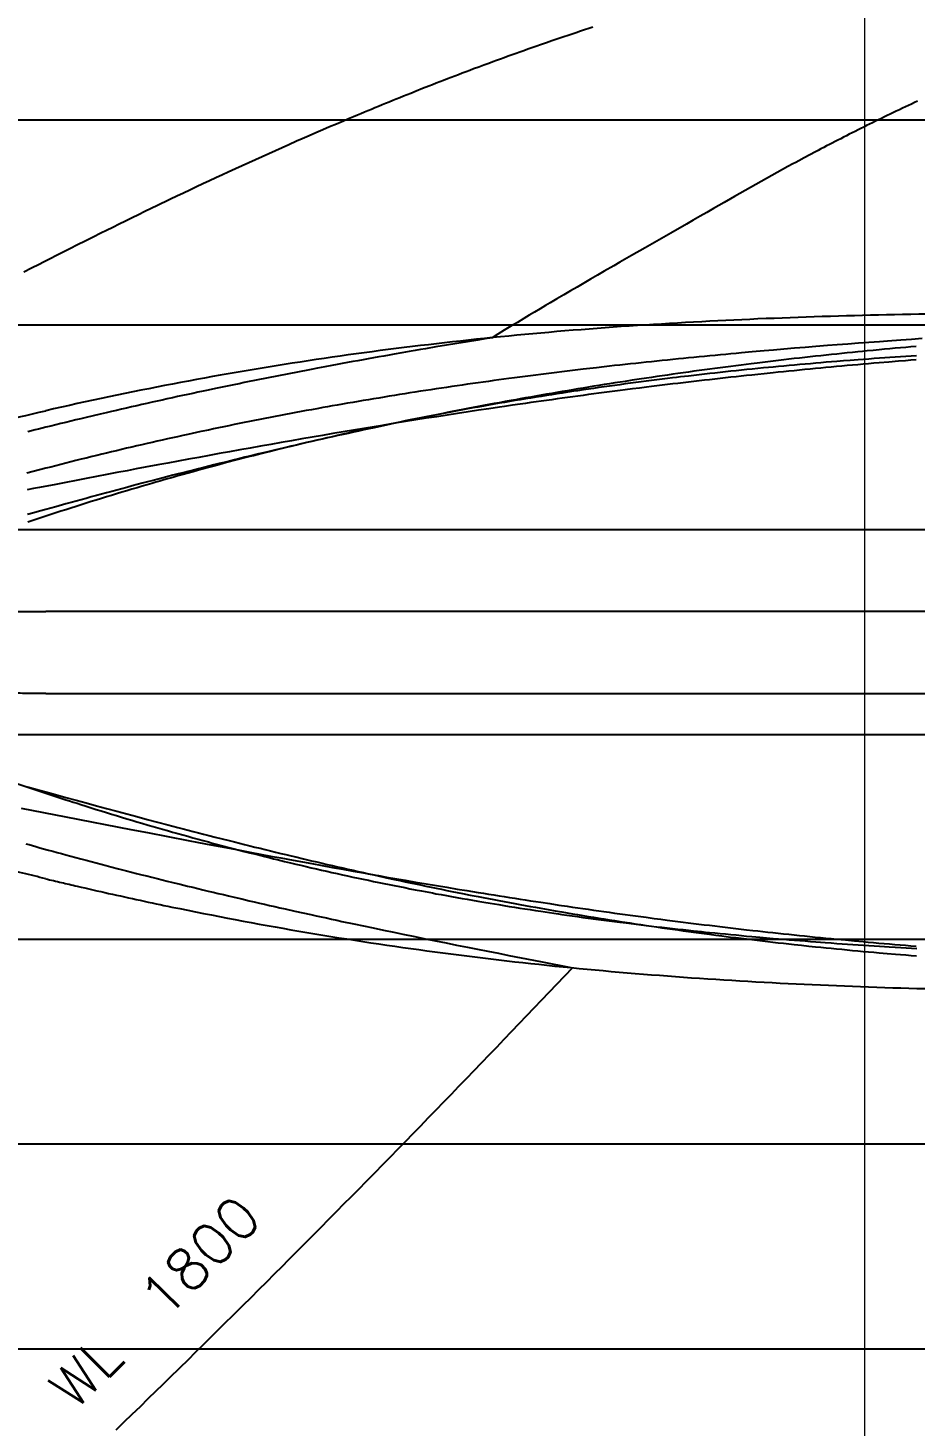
# Model space of a CAD drawing. Extents: x 11249 to 82946, y 15238 to 34763.
# Drawn here: x 18300 to 20467, y 17458 to 20871 of the extents above; entities that cross this region are included whole.
import ezdxf

# ---------------------------------------------------------------- set-up
doc = ezdxf.new("R2010")
doc.units = 0
doc.header["$LTSCALE"] = 250
doc.layers.add('00_Text', color=7, linetype='CONTINUOUS')
for name, color, linetype, lineweight in [('03_Lines_Buttocks', 7, 'CONTINUOUS', 25), ('03_Lines_Grid', 253, 'CONTINUOUS', 15), ('03_Lines_Waterlines', 7, 'CONTINUOUS', 25)]:
    doc.layers.add(name, color=color, linetype=linetype, lineweight=lineweight)
doc.styles.add('ROMANS', font='romans', dxfattribs={"height": 100})

msp = doc.modelspace()

# ---------------------------------------------------------------- linework, layer by layer
at = {"layer": '03_Lines_Buttocks'}
for points in [[(34093.7, 25413.4, 0.000024), (29093.7, 25240.3)], [(34093.7, 25472.6, 0.000032), (29093.7, 25299.6)]]:
    msp.add_lwpolyline(points, format="xyb", dxfattribs=at)
at = {"layer": '03_Lines_Grid'}
msp.add_line((20343.7, 21446.5), (20343.7, 16646.5), dxfattribs=at)
at = {"layer": '03_Lines_Grid', "linetype": 'ByBlock', "lineweight": -2}
for p, q in [((12584.8, 20646.5), (51068.5, 20646.5)), ((12584.8, 20146.5), (51068.5, 20146.5)), ((12584.8, 19646.5), (51068.5, 19646.5)), ((12584.8, 19146.5), (51068.5, 19146.5)), ((12584.8, 18646.5), (51068.5, 18646.5)), ((12584.8, 18146.5), (51068.5, 18146.5)), ((12584.8, 17646.5), (51068.5, 17646.5))]:
    msp.add_line(p, q, dxfattribs=at)
at = {"layer": '03_Lines_Waterlines', "color": 2}
for p, q in [((23343.7, 19446.5), (18343.7, 19446.5)), ((18343.7, 19246.5), (23343.7, 19246.5))]:
    msp.add_line(p, q, dxfattribs=at)
at = {"layer": '03_Lines_Waterlines'}
msp.add_lwpolyline([(38837.2, 21446.5), (34093.7, 21446.5, 0.000019), (29145.2, 21446.5)], format="xyb", dxfattribs=at)
for points in [[(18290.4, 20275.9), (18308.9, 20285.4), (18327.5, 20294.8), (18338.6, 20300.5), (18354.5, 20308.6), (18370.5, 20316.6), (18386.5, 20324.7), (18402.5, 20332.8), (18421.4, 20342.3), (18440.3, 20351.7), (18459.3, 20361.2), (18478.3, 20370.6), (18491.9, 20377.4), (18507.6, 20385.2), (18523.3, 20392.9), (18539, 20400.6), (18554.8, 20408.4), (18570.3, 20416), (18585.9, 20423.6), (18601.5, 20431.2), (18617.2, 20438.7), (18626.6, 20443.3), (18635.9, 20447.8), (18648.5, 20453.8), (18664.3, 20461.3), (18680.1, 20468.8), (18695.9, 20476.3), (18711.7, 20483.8), (18727.6, 20491.3), (18743.5, 20498.7), (18759.4, 20506.1), (18775.4, 20513.5), (18789.3, 20520), (18807.4, 20528.3), (18823.6, 20535.7), (18839.7, 20543), (18855.9, 20550.4), (18872.1, 20557.7), (18888.4, 20565), (18904.7, 20572.3), (18921.1, 20579.6), (18937.5, 20586.9), (18956.5, 20595.3), (18970.5, 20601.4), (18987.1, 20608.7), (19003.7, 20615.9), (19020.4, 20623.1), (19037.2, 20630.3), (19054, 20637.5), (19070.9, 20644.7), (19083.3, 20649.9), (19095.7, 20655.2), (19104.9, 20659), (19113.5, 20662.6), (19122.1, 20666.2), (19130.7, 20669.7), (19139.2, 20673.3), (19147.9, 20676.9), (19156.5, 20680.4), (19165.2, 20684), (19173.9, 20687.5), (19182.6, 20691.1), (19191.3, 20694.6), (19200.1, 20698.2), (19208.8, 20701.7), (19217.6, 20705.2), (19226.4, 20708.8), (19235.3, 20712.3), (19248.8, 20717.7), (19264.2, 20723.8), (19279.7, 20729.9), (19288.7, 20733.4), (19297.7, 20736.9), (19306.7, 20740.4), (19315.7, 20743.9), (19324.8, 20747.4), (19333.9, 20750.9), (19343, 20754.4), (19352.1, 20757.9), (19361.3, 20761.3), (19370.5, 20764.8), (19379.8, 20768.3), (19389, 20771.8), (19401.7, 20776.5), (19414, 20781.1), (19426.2, 20785.6), (19435.6, 20789), (19445, 20792.5), (19454.5, 20795.9), (19463.9, 20799.4), (19473.4, 20802.8), (19483, 20806.2), (19492.5, 20809.7), (19502.1, 20813.1), (19511.7, 20816.5), (19521.4, 20819.9), (19531, 20823.3), (19540.7, 20826.7), (19554.6, 20831.5), (19567.2, 20835.9), (19579.8, 20840.2), (19589.7, 20843.6), (19599.6, 20847), (19609.6, 20850.4), (19619.5, 20853.7), (19629.5, 20857.1), (19639.6, 20860.4), (19649.6, 20863.8), (19659.7, 20867.1), (19669.9, 20870.4), (19680.1, 20873.8)], [(20473, 20692.3), (20465.9, 20689), (20458.4, 20685.5), (20451, 20682), (20443.5, 20678.5), (20436, 20675), (20428.7, 20671.5), (20421.3, 20668), (20414, 20664.5), (20406.6, 20661), (20399.3, 20657.5), (20392.1, 20653.9), (20384.8, 20650.4), (20377.5, 20646.9), (20370.4, 20643.4), (20363.2, 20639.8), (20356, 20636.3), (20348.8, 20632.8), (20341.8, 20629.3), (20334.8, 20625.8), (20327.7, 20622.2), (20320.5, 20618.6), (20313.5, 20615), (20306.4, 20611.5), (20299.4, 20607.9), (20292.4, 20604.4), (20285.5, 20600.8), (20278.6, 20597.3), (20271.6, 20593.7), (20264.7, 20590.1), (20257.8, 20586.6), (20251, 20583), (20244.1, 20579.4), (20237.3, 20575.8), (20230.5, 20572.2), (20223.7, 20568.7), (20210.1, 20561.5), (20196.6, 20554.3), (20183.2, 20547.1), (20175.8, 20543.1), (20168.4, 20539.1), (20156.5, 20532.7), (20143.3, 20525.5), (20130.1, 20518.2), (20117, 20511), (20103.9, 20503.7), (20090.8, 20496.5), (20077.8, 20489.2), (20064.9, 20481.9), (20051.9, 20474.6), (20039.1, 20467.3), (20026.2, 20460), (20015.9, 20454.1), (20000.6, 20445.3), (19987.9, 20437.9), (19975.1, 20430.6), (19958.5, 20420.9), (19941.8, 20411.3), (19925.2, 20401.8), (19908.5, 20392.2), (19870.3, 20370.3), (19807.9, 20334.6), (19774.4, 20315.4), (19745.9, 20299), (19731.6, 20290.8), (19707.7, 20277), (19691.2, 20267.4), (19674.6, 20257.8), (19658.1, 20248.2), (19641.6, 20238.6), (19625.2, 20229), (19608.9, 20219.5), (19592.5, 20209.8), (19576.2, 20200.2), (19564.3, 20193.2), (19551.1, 20185.4), (19537.9, 20177.6), (19524.8, 20169.7), (19511.6, 20161.8), (19495.7, 20152.3), (19479.7, 20142.7), (19463.8, 20133.1), (19447.9, 20123.5), (19433.9, 20114.9), (19416.6, 20112.1), (19399.3, 20109.3), (19373.7, 20105.1), (19348.1, 20100.9), (19322.6, 20096.6), (19297, 20092.3), (19271.5, 20088), (19258.8, 20085.8), (19246, 20083.6), (19231.6, 20081.1), (19213.4, 20077.9), (19195.1, 20074.7), (19182.4, 20072.5), (19169.7, 20070.2), (19157, 20068), (19144.3, 20065.7), (19131.6, 20063.4), (19118.9, 20061.1), (19106.2, 20058.8), (19093.5, 20056.5), (19080.8, 20054.2), (19068.1, 20051.8), (19055.5, 20049.5), (19042.8, 20047.1), (19025.4, 20043.9), (19007.9, 20040.6), (18992.2, 20037.6), (18979.6, 20035.2), (18967, 20032.7), (18954.3, 20030.3), (18941.7, 20027.9), (18929.1, 20025.4), (18916.5, 20022.9), (18903.9, 20020.4), (18891.3, 20017.9), (18878.7, 20015.4), (18866.1, 20012.9), (18853.6, 20010.4), (18841, 20007.8), (18828.4, 20005.3), (18815.9, 20002.7), (18803.3, 20000.2), (18790.8, 19997.6), (18774.5, 19994.2), (18758.3, 19990.8), (18740.7, 19987.1), (18728.2, 19984.4), (18715.7, 19981.8), (18703.2, 19979.1), (18690.7, 19976.4), (18678.2, 19973.7), (18665.7, 19971), (18653.2, 19968.3), (18640.8, 19965.5), (18628.3, 19962.8), (18615.9, 19960), (18603.4, 19957.3), (18591, 19954.5), (18578.5, 19951.7), (18566.1, 19948.9), (18553.7, 19946), (18541.3, 19943.2), (18528.9, 19940.4), (18516.5, 19937.5), (18504.1, 19934.6), (18491.7, 19931.7), (18476.9, 19928.3), (18459.6, 19924.2), (18442.2, 19920.1), (18429.9, 19917.1), (18417.6, 19914.2), (18405.2, 19911.2), (18392.9, 19908.2), (18380.6, 19905.2), (18368.3, 19902.2), (18356, 19899.2), (18343.7, 19896.2), (18335, 19894), (18326.3, 19891.8), (18317.7, 19889.7), (18309, 19887.5), (18300.4, 19885.3)], [(20484.5, 20112.8), (20458.5, 20110.9), (20432.5, 20109.1), (20399.8, 20106.7), (20380.5, 20105.2), (20354.5, 20103.3), (20328.6, 20101.3), (20302.6, 20099.4), (20276.6, 20097.3), (20252.9, 20095.5), (20224.7, 20093.2), (20198.8, 20091.1), (20172.9, 20089), (20146.9, 20086.8), (20121, 20084.6), (20098.8, 20082.7), (20069.2, 20080.1), (20043.3, 20077.8), (20030.4, 20076.6), (20017.4, 20075.4), (20004.5, 20074.2), (19991.5, 20073), (19978.6, 20071.8), (19965.7, 20070.6), (19952.7, 20069.4), (19939.8, 20068.1), (19926.9, 20066.9), (19914, 20065.6), (19901.5, 20064.4), (19889.1, 20063.1), (19875.7, 20061.8), (19862.3, 20060.4), (19849.4, 20059.1), (19836.5, 20057.8), (19823.6, 20056.4), (19810.7, 20055.1), (19797.8, 20053.7), (19784.9, 20052.3), (19772, 20050.9), (19759.1, 20049.5), (19746.2, 20048.1), (19733.3, 20046.7), (19720.5, 20045.2), (19707.6, 20043.8), (19689.1, 20041.6), (19672.6, 20039.7), (19656.1, 20037.8), (19643.2, 20036.3), (19630.4, 20034.8), (19617.5, 20033.2), (19604.7, 20031.6), (19591.8, 20030.1), (19579, 20028.5), (19566.1, 20026.9), (19553.3, 20025.3), (19540.5, 20023.6), (19527.6, 20022), (19514.8, 20020.3), (19502, 20018.6), (19488.6, 20016.9), (19475.2, 20015.1), (19463, 20013.5), (19450.7, 20011.8), (19437.9, 20010.1), (19425.1, 20008.3), (19412.4, 20006.5), (19399.6, 20004.7), (19386.8, 20002.9), (19374, 20001.1), (19361.2, 19999.3), (19348.4, 19997.4), (19335.7, 19995.5), (19322.9, 19993.7), (19310.1, 19991.8), (19297.4, 19989.8), (19284.6, 19987.9), (19271.9, 19986), (19259.1, 19984), (19245.7, 19981.9), (19233.1, 19980), (19220.6, 19978), (19208, 19976), (19195.5, 19974), (19182.8, 19971.9), (19170.1, 19969.8), (19157.4, 19967.7), (19144.7, 19965.6), (19132, 19963.5), (19119.3, 19961.4), (19106.6, 19959.2), (19093.9, 19957.1), (19081.2, 19954.9), (19068.6, 19952.7), (19055.9, 19950.5), (19043.2, 19948.2), (19032.1, 19946.2), (19021, 19944.3), (19009.9, 19942.3), (18992.6, 19939.1), (18980, 19936.8), (18967.4, 19934.5), (18954.8, 19932.1), (18942.1, 19929.7), (18929.5, 19927.4), (18916.9, 19924.9), (18904.3, 19922.5), (18891.7, 19920.1), (18879.1, 19917.6), (18866.6, 19915.2), (18854, 19912.7), (18841.4, 19910.2), (18828.8, 19907.7), (18816.3, 19905.1), (18803.7, 19902.6), (18791.2, 19900), (18778.6, 19897.4), (18766.1, 19894.8), (18753.6, 19892.2), (18741, 19889.5), (18722.3, 19885.6), (18711.9, 19883.3), (18701.5, 19881.1), (18691, 19878.8), (18678.5, 19876.1), (18666, 19873.3), (18653.6, 19870.6), (18641.1, 19867.8), (18628.6, 19865), (18616.2, 19862.2), (18603.7, 19859.4), (18591.2, 19856.5), (18578.8, 19853.7), (18566.4, 19850.8), (18553.9, 19847.9), (18541.5, 19845), (18529.1, 19842), (18516.7, 19839.1), (18504.3, 19836.1), (18491.9, 19833.2), (18480.5, 19830.4), (18469, 19827.6), (18457.6, 19824.8), (18442.4, 19821.1), (18430, 19818), (18417.7, 19814.9), (18405.3, 19811.8), (18393, 19808.7), (18380.6, 19805.6), (18368.3, 19802.4), (18356, 19799.2), (18343.7, 19796.1), (18328.4, 19792.1), (18313.2, 19788.1), (18298, 19784)], [(20470, 20093.6), (20457.1, 20092.5), (20444.1, 20091.3), (20431.1, 20090.2), (20418.2, 20089), (20405.2, 20087.8), (20392.2, 20086.6), (20379.3, 20085.4), (20364.8, 20084), (20350.4, 20082.6), (20338.9, 20081.5), (20327.4, 20080.3), (20314.5, 20079.1), (20301.5, 20077.7), (20288.6, 20076.4), (20275.6, 20075.1), (20262.7, 20073.7), (20249.7, 20072.3), (20236.8, 20071), (20223.8, 20069.5), (20210.9, 20068.1), (20197.9, 20066.7), (20185, 20065.2), (20172.1, 20063.8), (20159.1, 20062.3), (20146.2, 20060.8), (20133.3, 20059.3), (20120.4, 20057.7), (20107.4, 20056.2), (20094.5, 20054.6), (20081.6, 20053.1), (20067.1, 20051.3), (20054.5, 20049.7), (20042, 20048.1), (20029.5, 20046.5), (20017, 20044.9), (20004.1, 20043.3), (19991.2, 20041.6), (19978.3, 20039.9), (19965.4, 20038.1), (19952.5, 20036.4), (19939.6, 20034.6), (19926.7, 20032.9), (19913.8, 20031.1), (19900.9, 20029.3), (19888, 20027.5), (19875.1, 20025.6), (19862.3, 20023.8), (19849.4, 20021.9), (19836.5, 20020), (19823.6, 20018.1), (19810.8, 20016.2), (19793.6, 20013.7), (19776.5, 20011.1), (19759.3, 20008.4), (19746.5, 20006.4), (19733.6, 20004.4), (19720.7, 20002.4), (19707.9, 20000.4), (19695.1, 19998.3), (19682.2, 19996.2), (19669.4, 19994.1), (19656.5, 19992), (19643.7, 19989.9), (19630.9, 19987.8), (19618, 19985.6), (19605.2, 19983.5), (19592.4, 19981.3), (19579.6, 19979.1), (19566.8, 19976.9), (19554, 19974.6), (19541.2, 19972.4), (19528.4, 19970.1), (19515.6, 19967.9), (19502.8, 19965.6), (19491.7, 19963.6), (19480.7, 19961.6), (19466.2, 19958.9), (19451.6, 19956.2), (19438.8, 19953.9), (19426, 19951.5), (19413.3, 19949.1), (19400.5, 19946.7), (19387.7, 19944.2), (19375, 19941.8), (19362.2, 19939.3), (19349.5, 19936.9), (19336.7, 19934.4), (19324, 19931.9), (19311.2, 19929.3), (19298.5, 19926.8), (19285.8, 19924.2), (19273, 19921.7), (19260.3, 19919.1), (19247.6, 19916.5), (19234.9, 19913.9), (19222.1, 19911.3), (19209.4, 19908.6), (19196.7, 19906), (19182.7, 19903), (19164.3, 19899.1), (19145.9, 19895.2), (19133.3, 19892.5), (19120.6, 19889.7), (19107.9, 19887), (19095.2, 19884.2), (19082.6, 19881.4), (19069.9, 19878.6), (19057.2, 19875.8), (19044.6, 19873), (19031.9, 19870.2), (19019.3, 19867.3), (19006.6, 19864.4), (18994, 19861.6), (18981.4, 19858.7), (18968.8, 19855.8), (18956.1, 19852.9), (18943.5, 19849.9), (18930.9, 19847), (18918.3, 19844), (18905.7, 19841), (18886, 19836.4), (18864.4, 19831.2), (18842.7, 19826), (18830.2, 19822.9), (18817.6, 19819.9), (18805, 19816.8), (18792.5, 19813.7), (18779.9, 19810.6), (18767.3, 19807.5), (18754.8, 19804.4), (18742.3, 19801.2), (18729.7, 19798.1), (18717.2, 19794.9), (18704.7, 19791.8), (18692.1, 19788.6), (18679.6, 19785.4), (18667.1, 19782.2), (18654.6, 19779), (18642.1, 19775.8), (18630.3, 19772.7), (18618.4, 19769.6), (18606.6, 19766.5), (18592.2, 19762.7), (18579.7, 19759.5), (18567.2, 19756.2), (18554.8, 19752.9), (18542.3, 19749.5), (18529.8, 19746.2), (18517.4, 19742.9), (18504.9, 19739.6), (18492.5, 19736.2), (18480.1, 19732.8), (18467.7, 19729.5), (18455.2, 19726.1), (18442.8, 19722.7), (18430.4, 19719.3), (18418, 19715.9), (18405.6, 19712.5), (18393.2, 19709), (18368.4, 19702.2), (18343.7, 19695.2), (18329, 19691.1), (18314.4, 19687.1), (18299.7, 19683)], [(20469.7, 20060.9), (20456.7, 20059.8), (20443.8, 20058.8), (20426.3, 20057.4), (20402.6, 20055.5), (20379, 20053.5), (20366, 20052.4), (20353, 20051.3), (20340.1, 20050.1), (20327.1, 20049), (20314.2, 20047.8), (20301.2, 20046.7), (20288.3, 20045.5), (20275.4, 20044.3), (20262.4, 20043.1), (20249.5, 20041.9), (20236.5, 20040.7), (20223.6, 20039.5), (20210.7, 20038.2), (20197.7, 20037), (20184.8, 20035.7), (20171.9, 20034.4), (20159, 20033.1), (20146, 20031.8), (20133.1, 20030.5), (20120.2, 20029.2), (20098.2, 20026.9), (20083.4, 20025.4), (20068.5, 20023.8), (20055.6, 20022.4), (20042.7, 20021), (20029.8, 20019.6), (20016.9, 20018.2), (20004, 20016.8), (19991.1, 20015.3), (19978.2, 20013.9), (19965.3, 20012.4), (19952.4, 20011), (19939.5, 20009.5), (19926.6, 20008), (19913.8, 20006.5), (19900.9, 20005), (19888, 20003.4), (19875.1, 20001.9), (19862.3, 20000.4), (19849.4, 19998.8), (19836.5, 19997.2), (19823.6, 19995.7), (19810.8, 19994.1), (19793.9, 19992), (19777, 19989.8), (19759.4, 19987.6), (19746.5, 19985.9), (19733.7, 19984.3), (19720.8, 19982.6), (19708, 19980.9), (19695.1, 19979.3), (19682.3, 19977.6), (19669.5, 19975.9), (19656.6, 19974.1), (19643.8, 19972.4), (19631, 19970.7), (19618.2, 19968.9), (19605.4, 19967.2), (19592.6, 19965.4), (19579.7, 19963.6), (19566.9, 19961.8), (19554.1, 19960), (19541.3, 19958.2), (19528.5, 19956.4), (19515.7, 19954.6), (19502.9, 19952.7), (19483.6, 19949.9), (19464.2, 19947.1), (19451.8, 19945.3), (19426.3, 19941.5), (19400.7, 19937.7), (19375.2, 19933.8), (19349.7, 19929.9), (19324.2, 19926), (19298.8, 19922.1), (19273.3, 19918.1), (19247.9, 19914), (19222.5, 19910), (19197, 19905.9), (19179.1, 19903), (19161.2, 19900), (19146.3, 19897.6), (19120.9, 19893.4), (19095.6, 19889.2), (19070.2, 19884.9), (19044.9, 19880.7), (19019.6, 19876.4), (18994.4, 19872), (18969.1, 19867.7), (18943.8, 19863.3), (18918.6, 19858.9), (18893.4, 19854.4), (18868.7, 19850.1), (18843.1, 19845.5), (18817.9, 19841), (18792.8, 19836.5), (18767.7, 19831.9), (18742.6, 19827.3), (18717.5, 19822.8), (18692.4, 19818.1), (18667.4, 19813.5), (18642.4, 19808.9), (18617.4, 19804.2), (18587, 19798.5), (18564.7, 19794.4), (18542.5, 19790.2), (18517.6, 19785.5), (18492.7, 19780.7), (18467.8, 19776), (18442.9, 19771.2), (18418.1, 19766.5), (18393.3, 19761.7), (18368.5, 19756.9), (18328.7, 19749.3), (18313.7, 19746.4), (18298.7, 19743.4)], [(20470.7, 20070.8), (20457.8, 20070), (20444.8, 20069.1), (20431.8, 20068.3), (20418.8, 20067.4), (20405.8, 20066.5), (20392.9, 20065.6), (20379.9, 20064.7), (20366.9, 20063.8), (20353.9, 20062.9), (20341, 20061.9), (20328, 20060.9), (20308.8, 20059.5), (20292.5, 20058.2), (20276.1, 20056.9), (20263.2, 20055.9), (20250.2, 20054.8), (20237.2, 20053.7), (20224.3, 20052.6), (20211.3, 20051.5), (20198.4, 20050.4), (20185.4, 20049.3), (20172.5, 20048.1), (20159.5, 20046.9), (20146.6, 20045.7), (20133.6, 20044.5), (20120.7, 20043.3), (20108.8, 20042.2), (20096.9, 20041), (20082.9, 20039.6), (20068.9, 20038.2), (20056, 20036.9), (20043.1, 20035.6), (20030.1, 20034.3), (20017.2, 20032.9), (20004.3, 20031.5), (19991.4, 20030.1), (19978.4, 20028.7), (19965.5, 20027.3), (19952.6, 20025.9), (19939.7, 20024.4), (19926.8, 20022.9), (19913.9, 20021.4), (19904.2, 20020.3), (19894.5, 20019.1), (19884.7, 20017.9), (19875, 20016.8), (19862.3, 20015.2), (19849.4, 20013.6), (19836.5, 20012), (19823.6, 20010.4), (19810.7, 20008.7), (19797.8, 20007.1), (19785, 20005.4), (19772.1, 20003.7), (19759.2, 20001.9), (19746.3, 20000.2), (19733.5, 19998.4), (19720.6, 19996.7), (19707.7, 19994.9), (19694.9, 19993), (19682, 19991.2), (19669.2, 19989.3), (19656.3, 19987.5), (19642.6, 19985.4), (19633.2, 19984), (19623.8, 19982.6), (19614.4, 19981.2), (19605, 19979.7), (19592.1, 19977.8), (19579.3, 19975.8), (19566.5, 19973.8), (19553.6, 19971.7), (19540.8, 19969.7), (19528, 19967.6), (19515.2, 19965.5), (19502.4, 19963.4), (19489.6, 19961.2), (19476.8, 19959.1), (19464, 19956.9), (19451.2, 19954.7), (19438.4, 19952.5), (19425.6, 19950.2), (19412.8, 19948), (19399.2, 19945.5), (19386.6, 19943.3), (19374.1, 19941), (19361.5, 19938.7), (19349, 19936.3), (19336.2, 19934), (19323.4, 19931.6), (19310.7, 19929.1), (19297.9, 19926.7), (19285.2, 19924.2), (19272.5, 19921.7), (19259.7, 19919.2), (19247, 19916.7), (19234.3, 19914.1), (19221.5, 19911.6), (19208.8, 19909), (19196.1, 19906.3), (19183.4, 19903.7), (19170.7, 19901.1), (19158, 19898.4), (19144.5, 19895.5), (19132, 19892.8), (19119.5, 19890.1), (19107, 19887.4), (19094.6, 19884.7), (19081.9, 19881.9), (19069.2, 19879), (19056.6, 19876.2), (19043.9, 19873.3), (19031.3, 19870.4), (19018.6, 19867.5), (19006, 19864.6), (18993.3, 19861.6), (18980.7, 19858.7), (18968.1, 19855.7), (18955.4, 19852.6), (18942.8, 19849.6), (18930.2, 19846.5), (18917.6, 19843.5), (18905, 19840.4), (18892.4, 19837.2), (18878.7, 19833.8), (18869.5, 19831.5), (18860.4, 19829.2), (18851.2, 19826.9), (18842.1, 19824.5), (18829.5, 19821.3), (18816.9, 19818), (18804.4, 19814.8), (18791.8, 19811.5), (18779.3, 19808.2), (18766.7, 19804.8), (18754.2, 19801.5), (18741.7, 19798.1), (18729.1, 19794.7), (18716.6, 19791.3), (18704.1, 19787.8), (18691.6, 19784.4), (18679.1, 19780.9), (18666.6, 19777.4), (18654.1, 19773.8), (18641.6, 19770.3), (18631.9, 19767.5), (18622.2, 19764.7), (18612.4, 19761.9), (18602.7, 19759.1), (18591.7, 19755.9), (18579.2, 19752.2), (18566.8, 19748.6), (18554.3, 19744.9), (18541.9, 19741.2), (18529.5, 19737.4), (18517, 19733.7), (18504.6, 19729.9), (18492.2, 19726.1), (18479.8, 19722.3), (18467.4, 19718.4), (18455, 19714.6), (18442.6, 19710.7), (18430.2, 19706.8), (18417.8, 19702.9), (18405.5, 19698.9), (18393.1, 19695), (18380.7, 19691), (18368.4, 19687), (18356, 19683), (18343.7, 19678.9), (18329.1, 19674.1), (18314.6, 19669.4), (18300, 19664.6)], [(18255.8, 19032.1), (18302.5, 19016.7), (18343.7, 19003.1), (18356, 18999), (18368.3, 18995), (18380.7, 18990.9), (18393, 18986.9), (18402.1, 18984), (18411.2, 18981.1), (18420.3, 18978.2), (18429.4, 18975.3), (18442.5, 18971.1), (18454.8, 18967.2), (18467.2, 18963.4), (18479.6, 18959.5), (18492, 18955.7), (18504.4, 18951.9), (18516.8, 18948.1), (18529.2, 18944.3), (18541.6, 18940.6), (18554, 18936.9), (18566.5, 18933.2), (18578.9, 18929.5), (18594.4, 18925), (18606.1, 18921.6), (18617.7, 18918.2), (18629.4, 18914.8), (18641.1, 18911.5), (18653.6, 18907.9), (18666.1, 18904.4), (18678.6, 18900.9), (18691.1, 18897.5), (18703.5, 18894), (18716, 18890.6), (18728.5, 18887.2), (18741.1, 18883.8), (18750.7, 18881.2), (18760.3, 18878.6), (18775.7, 18874.5), (18791.2, 18870.5), (18803.7, 18867.2), (18816.2, 18864), (18828.8, 18860.7), (18841.3, 18857.5), (18853.9, 18854.4), (18866.5, 18851.2), (18879, 18848.1), (18891.6, 18845), (18900.5, 18842.8), (18909.3, 18840.6), (18918.1, 18838.5), (18927, 18836.4), (18942, 18832.8), (18954.6, 18829.8), (18967.2, 18826.8), (18979.8, 18823.8), (18992.4, 18820.9), (19005.1, 18818), (19017.7, 18815.1), (19030.3, 18812.3), (19043, 18809.4), (19055.6, 18806.6), (19068.3, 18803.8), (19080.9, 18801.1), (19094.2, 18798.2), (19106.7, 18795.5), (19119.2, 18792.9), (19131.8, 18790.2), (19144.3, 18787.6), (19157, 18785), (19169.7, 18782.4), (19182.4, 18779.8), (19195.1, 18777.2), (19207.8, 18774.7), (19220.5, 18772.2), (19233.2, 18769.7), (19246, 18767.2), (19261.7, 18764.2), (19270.5, 18762.5), (19279.3, 18760.8), (19288.1, 18759.2), (19296.9, 18757.5), (19309.7, 18755.2), (19322.4, 18752.8), (19335.2, 18750.5), (19347.9, 18748.2), (19360.7, 18746), (19373.5, 18743.7), (19386.2, 18741.5), (19399, 18739.3), (19414, 18736.7), (19429, 18734.2), (19439.6, 18732.5), (19450.2, 18730.7), (19463, 18728.6), (19475.8, 18726.5), (19488.6, 18724.5), (19501.4, 18722.5), (19514.2, 18720.4), (19527.1, 18718.5), (19539.9, 18716.5), (19552.7, 18714.6), (19563.5, 18712.9), (19574.2, 18711.3), (19585, 18709.8), (19595.8, 18708.2), (19604.1, 18707), (19616.9, 18705.1), (19629.8, 18703.3), (19642.6, 18701.5), (19655.5, 18699.7), (19668.3, 18698), (19681.2, 18696.3), (19694.1, 18694.5), (19707, 18692.8), (19719.8, 18691.2), (19732.7, 18689.5), (19745.6, 18687.9), (19761.5, 18685.9), (19773.7, 18684.4), (19785.8, 18682.9), (19797.9, 18681.4), (19810.1, 18680), (19823, 18678.4), (19835.9, 18676.9), (19848.8, 18675.5), (19861.7, 18674), (19874.6, 18672.5), (19887.5, 18671.1), (19900.5, 18669.7), (19913.4, 18668.3), (19925.8, 18667), (19935.6, 18666), (19945.4, 18664.9), (19955.3, 18663.9), (19965.1, 18662.9), (19978.1, 18661.6), (19991, 18660.3), (20003.9, 18659.1), (20016.9, 18657.8), (20029.8, 18656.6), (20042.8, 18655.3), (20055.7, 18654.1), (20068.7, 18653), (20087.9, 18651.2), (20104.2, 18649.8), (20120.5, 18648.4), (20133.5, 18647.3), (20146.5, 18646.2), (20159.4, 18645.1), (20172.4, 18644), (20185.4, 18643), (20198.4, 18642), (20211.3, 18641), (20224.3, 18640), (20235.9, 18639.1), (20247.5, 18638.2), (20261.9, 18637.1), (20276.3, 18636.1), (20289.3, 18635.2), (20302.2, 18634.3), (20315.2, 18633.3), (20328.2, 18632.5), (20341.2, 18631.6), (20354.2, 18630.7), (20367.2, 18629.9), (20380.2, 18629), (20392.1, 18628.3), (20404.1, 18627.5), (20418.2, 18626.7), (20432.2, 18625.8), (20445.3, 18625), (20458.3, 18624.2), (20471.3, 18623.5)], [(18299.7, 19018.4), (18314.3, 19014.4), (18329, 19010.4), (18343.7, 19006.4), (18362.2, 19001.2), (18393.2, 18992.7), (18417.9, 18985.8), (18442.7, 18979), (18467.5, 18972.3), (18492.4, 18965.5), (18517.2, 18958.8), (18542.1, 18952.1), (18566.3, 18945.6), (18591.9, 18938.8), (18616.8, 18932.2), (18641.8, 18925.6), (18666.8, 18919.1), (18679.3, 18915.8), (18691.8, 18912.6), (18704.3, 18909.3), (18716.8, 18906.1), (18729.3, 18902.9), (18741.8, 18899.7), (18757.6, 18895.7), (18774.8, 18891.3), (18792, 18887), (18804.5, 18883.8), (18817.1, 18880.7), (18829.6, 18877.5), (18842.2, 18874.4), (18854.8, 18871.3), (18867.3, 18868.2), (18879.9, 18865.1), (18892.5, 18862.1), (18905.1, 18859), (18917.7, 18855.9), (18930.3, 18852.9), (18942.9, 18849.9), (18954.3, 18847.1), (18973.8, 18842.5), (18993.3, 18837.9), (19006, 18834.9), (19018.6, 18832), (19031.2, 18829.1), (19043.9, 18826.1), (19056.5, 18823.2), (19069.2, 18820.3), (19081.8, 18817.5), (19094.5, 18814.6), (19107.2, 18811.7), (19119.8, 18808.9), (19132.5, 18806.1), (19145.2, 18803.3), (19156, 18800.9), (19176, 18796.5), (19195.9, 18792.2), (19208.6, 18789.5), (19221.4, 18786.8), (19234.1, 18784.1), (19246.8, 18781.4), (19259.5, 18778.7), (19272.2, 18776.1), (19284.9, 18773.4), (19297.7, 18770.8), (19310.4, 18768.2), (19323.2, 18765.6), (19335.9, 18763), (19348.6, 18760.5), (19361.9, 18757.8), (19380.8, 18754.1), (19399.7, 18750.4), (19412.5, 18747.9), (19425.2, 18745.5), (19438, 18743.1), (19450.8, 18740.6), (19463.6, 18738.2), (19476.4, 18735.8), (19489.2, 18733.5), (19501.9, 18731.1), (19514.8, 18728.8), (19527.6, 18726.5), (19540.4, 18724.2), (19553.2, 18721.9), (19571.1, 18718.7), (19587.8, 18715.8), (19604.5, 18712.9), (19617.3, 18710.7), (19630.1, 18708.6), (19643, 18706.4), (19655.8, 18704.3), (19668.6, 18702.1), (19681.5, 18700), (19694.3, 18698), (19707.2, 18695.9), (19720, 18693.8), (19732.9, 18691.8), (19745.8, 18689.8), (19758.6, 18687.8), (19770.6, 18685.9), (19782.6, 18684.1), (19796.4, 18682), (19810.1, 18680), (19823, 18678.1), (19835.9, 18676.2), (19848.8, 18674.3), (19861.7, 18672.5), (19874.6, 18670.6), (19887.5, 18668.8), (19900.4, 18667), (19913.3, 18665.3), (19926.2, 18663.5), (19939.1, 18661.8), (19952, 18660), (19964.9, 18658.3), (19980.1, 18656.4), (19995.3, 18654.4), (20005.9, 18653), (20016.6, 18651.7), (20029.5, 18650.1), (20042.4, 18648.5), (20055.4, 18646.9), (20068.3, 18645.4), (20081.2, 18643.8), (20094.2, 18642.3), (20107.1, 18640.8), (20120, 18639.3), (20133, 18637.8), (20145.9, 18636.4), (20158.9, 18634.9), (20171.8, 18633.5), (20189.8, 18631.6), (20207.8, 18629.7), (20223.7, 18628), (20236.6, 18626.7), (20249.6, 18625.4), (20262.5, 18624.1), (20275.5, 18622.8), (20288.5, 18621.6), (20301.4, 18620.3), (20314.4, 18619.1), (20327.4, 18617.9), (20340.4, 18616.7), (20353.3, 18615.5), (20366.3, 18614.4), (20379.3, 18613.2), (20399.1, 18611.5), (20418.9, 18609.9), (20431.2, 18608.9), (20444.2, 18607.8), (20457.2, 18606.8), (20470.2, 18605.8)], [(18283.7, 18966), (18393.2, 18944.9), (18551.3, 18914.4), (18592.2, 18906.5), (18642.1, 18896.9), (18692.1, 18887.3), (18717.2, 18882.6), (18746.9, 18876.9), (18769.6, 18872.6), (18792.4, 18868.3), (18817.5, 18863.5), (18842.6, 18858.8), (18867.8, 18854.1), (18893, 18849.4), (18918.1, 18844.7), (18948.3, 18839.1), (18971.1, 18834.9), (18993.8, 18830.8), (19019.1, 18826.2), (19044.3, 18821.6), (19069.6, 18817), (19095, 18812.5), (19120.3, 18808), (19145.6, 18803.5), (19156.7, 18801.6), (19176.5, 18798.1), (19196.4, 18794.6), (19221.8, 18790.2), (19247.2, 18785.9), (19272.6, 18781.5), (19298.1, 18777.3), (19323.5, 18773), (19349, 18768.8), (19372.7, 18764.9), (19386.4, 18762.7), (19400, 18760.4), (19412.8, 18758.4), (19425.6, 18756.3), (19438.3, 18754.3), (19451.1, 18752.3), (19463.9, 18750.2), (19476.7, 18748.2), (19489.4, 18746.2), (19502.2, 18744.2), (19515, 18742.3), (19527.8, 18740.3), (19540.6, 18738.3), (19553.4, 18736.4), (19575.2, 18733.1), (19597.1, 18729.8), (19617.5, 18726.8), (19630.3, 18724.9), (19643.1, 18723.1), (19656, 18721.2), (19668.8, 18719.4), (19681.6, 18717.5), (19694.5, 18715.7), (19707.3, 18713.9), (19720.2, 18712.1), (19733, 18710.3), (19745.9, 18708.5), (19758.7, 18706.8), (19771.6, 18705), (19784.4, 18703.3), (19797.3, 18701.5), (19810.2, 18699.8), (19829.9, 18697.2), (19845.8, 18695.1), (19861.7, 18693.1), (19874.5, 18691.4), (19887.4, 18689.8), (19900.3, 18688.2), (19913.2, 18686.5), (19926.1, 18684.9), (19939, 18683.4), (19951.9, 18681.8), (19964.8, 18680.2), (19977.7, 18678.7), (19990.6, 18677.1), (20003.5, 18675.6), (20016.4, 18674.1), (20029.3, 18672.6), (20042.3, 18671.1), (20055.2, 18669.6), (20070.9, 18667.8), (20083.1, 18666.5), (20095.3, 18665.1), (20107.6, 18663.8), (20119.8, 18662.4), (20132.7, 18661), (20145.7, 18659.7), (20158.6, 18658.3), (20171.5, 18656.9), (20184.5, 18655.6), (20197.4, 18654.3), (20210.4, 18652.9), (20223.3, 18651.6), (20236.3, 18650.3), (20249.2, 18649.1), (20262.2, 18647.8), (20275.1, 18646.5), (20297.1, 18644.5), (20319.1, 18642.4), (20339.9, 18640.5), (20352.9, 18639.3), (20365.9, 18638.2), (20378.8, 18637), (20391.8, 18635.9), (20404.8, 18634.8), (20417.8, 18633.7), (20430.7, 18632.6), (20443.7, 18631.5), (20456.7, 18630.4), (20469.7, 18629.4)], [(18295, 18879.5), (18303.1, 18877.2), (18311.2, 18875), (18319.3, 18872.7), (18327.4, 18870.4), (18335.5, 18868.1), (18350.3, 18864.1), (18360.9, 18861.1), (18371.6, 18858.2), (18382.2, 18855.3), (18392.9, 18852.4), (18405.2, 18849.1), (18417.5, 18845.8), (18429.8, 18842.5), (18442.2, 18839.2), (18454.5, 18835.9), (18466.9, 18832.6), (18479.2, 18829.4), (18491.6, 18826.1), (18502.7, 18823.2), (18521.9, 18818.3), (18541.1, 18813.3), (18553.5, 18810.1), (18565.9, 18807), (18578.3, 18803.8), (18590.7, 18800.7), (18603.2, 18797.6), (18615.6, 18794.4), (18628, 18791.3), (18640.5, 18788.2), (18654.3, 18784.8), (18672.3, 18780.4), (18690.3, 18776), (18702.8, 18773), (18715.3, 18770), (18727.8, 18767), (18740.3, 18764), (18752.8, 18761), (18765.3, 18758), (18777.8, 18755.1), (18790.3, 18752.1), (18804.3, 18748.8), (18822.4, 18744.6), (18840.5, 18740.4), (18853, 18737.5), (18865.6, 18734.6), (18878.1, 18731.8), (18890.7, 18728.9), (18903.3, 18726.1), (18915.9, 18723.2), (18928.5, 18720.4), (18952, 18715.1), (18971.7, 18710.8), (18991.5, 18706.4), (19004.1, 18703.6), (19016.8, 18700.9), (19029.4, 18698.1), (19042, 18695.4), (19054.7, 18692.7), (19067.4, 18689.9), (19096.7, 18683.7), (19120, 18678.7), (19143.4, 18673.8), (19168.8, 18668.5), (19194.2, 18663.2), (19215.9, 18658.8), (19245.1, 18652.7), (19270.6, 18647.6), (19296.1, 18642.4), (19321.6, 18637.2), (19347.2, 18632.1), (19373.8, 18626.8), (19398.3, 18622), (19423.9, 18616.9), (19449.6, 18611.9), (19475.2, 18606.8), (19505, 18601), (19552.2, 18591.8), (19630.4, 18576.6), (19591.3, 18535.6), (19554.7, 18497.3), (19536.3, 18478.1), (19518, 18458.9), (19499.6, 18439.8), (19481.2, 18420.6), (19462.8, 18401.4), (19444.4, 18382.3), (19427.7, 18364.9), (19407.6, 18344), (19389.1, 18324.8), (19370.7, 18305.7), (19352.2, 18286.6), (19333.7, 18267.4), (19315.1, 18248.3), (19296.6, 18229.2), (19278, 18210), (19258, 18189.4), (19240.1, 18171.1), (19222.2, 18152.7), (19203.5, 18133.6), (19184.9, 18114.5), (19166.2, 18095.4), (19147.4, 18076.3), (19128.7, 18057.2), (19104.9, 18033), (19088.6, 18016.4), (19072.3, 17999.9), (19053.5, 17980.8), (19034.6, 17961.8), (19015.7, 17942.7), (18996.8, 17923.6), (18977.8, 17904.5), (18951.8, 17878.3), (18936.3, 17862.8), (18920.9, 17847.3), (18901.8, 17828.3), (18882.8, 17809.2), (18863.7, 17790.2), (18844.5, 17771.1), (18825.4, 17752.1), (18798.6, 17725.5), (18783.2, 17710.2), (18767.8, 17695), (18748.5, 17675.9), (18729.3, 17656.9), (18709.9, 17637.9), (18690.6, 17618.9), (18671.3, 17599.8), (18645.4, 17574.4), (18629.2, 17558.6), (18613, 17542.8), (18593.5, 17523.8), (18574.1, 17504.8), (18554.5, 17485.8), (18535, 17466.8), (18515.4, 17447.8)]]:
    msp.add_lwpolyline(points, dxfattribs=at)
at = {"layer": '03_Lines_Waterlines', "color": 2}
for points, knots in [([(23343.7, 20163.1), (23240, 20163.2), (23032.6, 20163.4), (22721.4, 20164), (22410.1, 20165), (22098.5, 20166.6), (21838.6, 20168.4), (21630.5, 20170.3), (21422.2, 20172.3), (21161.6, 20174.7), (20848.5, 20175.9), (20534.9, 20173.9), (20220.9, 20166.9), (19906.6, 20153.2), (19592.3, 20131.3), (19278.3, 20099.7), (18965.1, 20057.4), (18653.2, 20003.7), (18446.6, 19960.2), (18343.7, 19936.5)], [0, 0, 0, 0, 0.0625, 0.125, 0.1875, 0.25, 0.3125, 0.34375, 0.375, 0.4375, 0.5, 0.5625, 0.625, 0.6875, 0.75, 0.8125, 0.875, 0.9375, 1, 1, 1, 1]), ([(16593.7, 19346.5), (16851.7, 19459.3), (17113.1, 19563.3), (17528.6, 19708.5), (17679.3, 19757.2), (18001, 19852), (18171.6, 19896.9), (18343.7, 19936.5)], [10, 10, 10, 10, 10.456163, 10.456163, 10.713241, 10.713241, 11, 11, 11, 11]), ([(16903.7, 19346.5), (16963.5, 19353.5), (17083, 19368.1), (17262.3, 19389), (17442, 19407.4), (17621.9, 19422.2), (17802.2, 19433.5), (17982.6, 19441.2), (18163.1, 19445.6), (18283.5, 19446.5), (18343.7, 19446.5)], [-0.9999994, -0.9999994, -0.9999994, -0.9999994, -0.875, -0.75, -0.625, -0.5, -0.375, -0.25, -0.125, 0, 0, 0, 0]), ([(18343.7, 18794), (18334.4, 18796.2), (18315.8, 18800.7), (18278.6, 18809.8), (18213.6, 18826), (18083.8, 18859.4), (17899.2, 18910), (17715.7, 18964), (17569.4, 19009), (17459.9, 19043.6), (17350.8, 19079.1), (17241.9, 19115.3), (17133.2, 19152.2), (17024.8, 19189.8), (16916.7, 19228.1), (16808.8, 19267), (16701.1, 19306.4), (16629.5, 19333.1), (16593.7, 19346.5)], [0, 0, 0, 0, 0.015625, 0.03125, 0.0625, 0.125, 0.25, 0.375, 0.4375, 0.5, 0.5625, 0.625, 0.6875, 0.75, 0.8125, 0.875, 0.9375, 1, 1, 1, 1]), ([(18343.7, 19246.5), (18336.2, 19246.5), (18321.1, 19246.5), (18291, 19246.6), (18238.3, 19246.8), (18133, 19248), (17982.6, 19251.5), (17832.2, 19257.7), (17712, 19264.5), (17621.9, 19270.5), (17531.9, 19277.4), (17441.9, 19285.2), (17352.1, 19294), (17262.3, 19303.6), (17172.6, 19313.8), (17082.9, 19324.6), (16993.3, 19335.6), (16933.6, 19342.9), (16903.7, 19346.5)], [0, 0, 0, 0, 0.015625, 0.03125, 0.0625, 0.125, 0.25, 0.375, 0.4375, 0.5, 0.5625, 0.625, 0.6875, 0.75, 0.8125, 0.875, 0.9375, 0.9999994, 0.9999994, 0.9999994, 0.9999994]), ([(18343.7, 18794), (18356.5, 18790.9), (18382.1, 18784.8), (18433.3, 18772.8), (18523.2, 18752.3), (18703.3, 18713.4), (18961.9, 18664.4), (19274, 18616.3), (19587.5, 18579.2), (19901.6, 18552.3), (20216.1, 18534.3), (20530.5, 18523.7), (20844.7, 18518.7), (21158.4, 18517.5), (21471.8, 18518.7), (21732.5, 18520.8), (21940.8, 18522.6), (22097, 18524), (22253.1, 18525.2), (22461.1, 18526.7), (22720.8, 18528.2), (23032.3, 18529.6), (23239.9, 18530.3), (23343.7, 18530.6)], [-1, -1, -1, -1, -0.992188, -0.984375, -0.96875, -0.9375, -0.875, -0.8125, -0.75, -0.6875, -0.625, -0.5625, -0.5, -0.4375, -0.375, -0.3125, -0.28125, -0.25, -0.21875, -0.1875, -0.125, -0.0625, 0, 0, 0, 0])]:
    msp.add_open_spline(points, degree=3, knots=knots, dxfattribs=at)

# ---------------------------------------------------------------- texts
at = {"layer": '00_Text', "style": 'ROMANS'}
msp.add_text('WL  1800', height=100, rotation=45.2669, dxfattribs=at).set_placement((18415.2, 17492.7))

doc.saveas('drawing.dxf')
